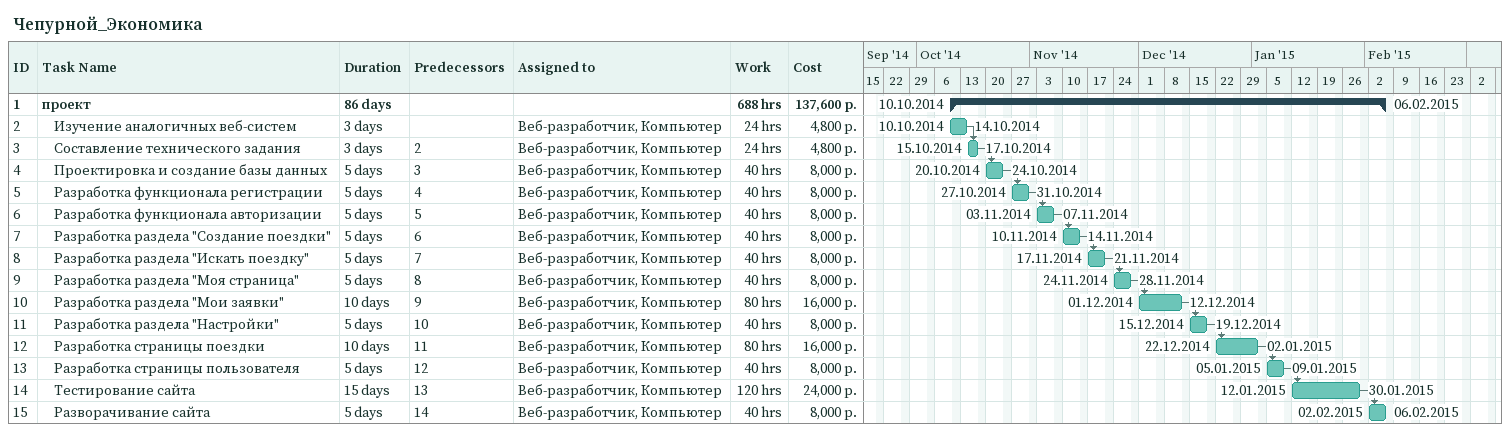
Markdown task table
Чепурной_Экономика

| ID | Level | Task | Duration | Start | Finish | Predecessors | Resources | Work (h) | Cost (р.) |
|---|---|---|---|---|---|---|---|---|---|
| 1 | 1 | **проект** | 86d | 2014-10-10 | 2015-02-06 |  |  | 688 | 137600 |
| 2 | 2 | Изучение аналогичных веб-систем | 3d | 2014-10-10 | 2014-10-14 |  | Веб-разработчик, Компьютер | 24 | 4800 |
| 3 | 2 | Составление технического задания | 3d | 2014-10-15 | 2014-10-17 | 2 | Веб-разработчик, Компьютер | 24 | 4800 |
| 4 | 2 | Проектировка и создание базы данных | 5d | 2014-10-20 | 2014-10-24 | 3 | Веб-разработчик, Компьютер | 40 | 8000 |
| 5 | 2 | Разработка функционала регистрации | 5d | 2014-10-27 | 2014-10-31 | 4 | Веб-разработчик, Компьютер | 40 | 8000 |
| 6 | 2 | Разработка функционала авторизации | 5d | 2014-11-03 | 2014-11-07 | 5 | Веб-разработчик, Компьютер | 40 | 8000 |
| 7 | 2 | Разработка раздела "Создание поездки" | 5d | 2014-11-10 | 2014-11-14 | 6 | Веб-разработчик, Компьютер | 40 | 8000 |
| 8 | 2 | Разработка раздела "Искать поездку" | 5d | 2014-11-17 | 2014-11-21 | 7 | Веб-разработчик, Компьютер | 40 | 8000 |
| 9 | 2 | Разработка раздела "Моя страница" | 5d | 2014-11-24 | 2014-11-28 | 8 | Веб-разработчик, Компьютер | 40 | 8000 |
| 10 | 2 | Разработка раздела "Мои заявки" | 10d | 2014-12-01 | 2014-12-12 | 9 | Веб-разработчик, Компьютер | 80 | 16000 |
| 11 | 2 | Разработка раздела "Настройки" | 5d | 2014-12-15 | 2014-12-19 | 10 | Веб-разработчик, Компьютер | 40 | 8000 |
| 12 | 2 | Разработка страницы поездки | 10d | 2014-12-22 | 2015-01-02 | 11 | Веб-разработчик, Компьютер | 80 | 16000 |
| 13 | 2 | Разработка страницы пользователя | 5d | 2015-01-05 | 2015-01-09 | 12 | Веб-разработчик, Компьютер | 40 | 8000 |
| 14 | 2 | Тестирование сайта | 15d | 2015-01-12 | 2015-01-30 | 13 | Веб-разработчик, Компьютер | 120 | 24000 |
| 15 | 2 | Разворачивание сайта | 5d | 2015-02-02 | 2015-02-06 | 14 | Веб-разработчик, Компьютер | 40 | 8000 |
